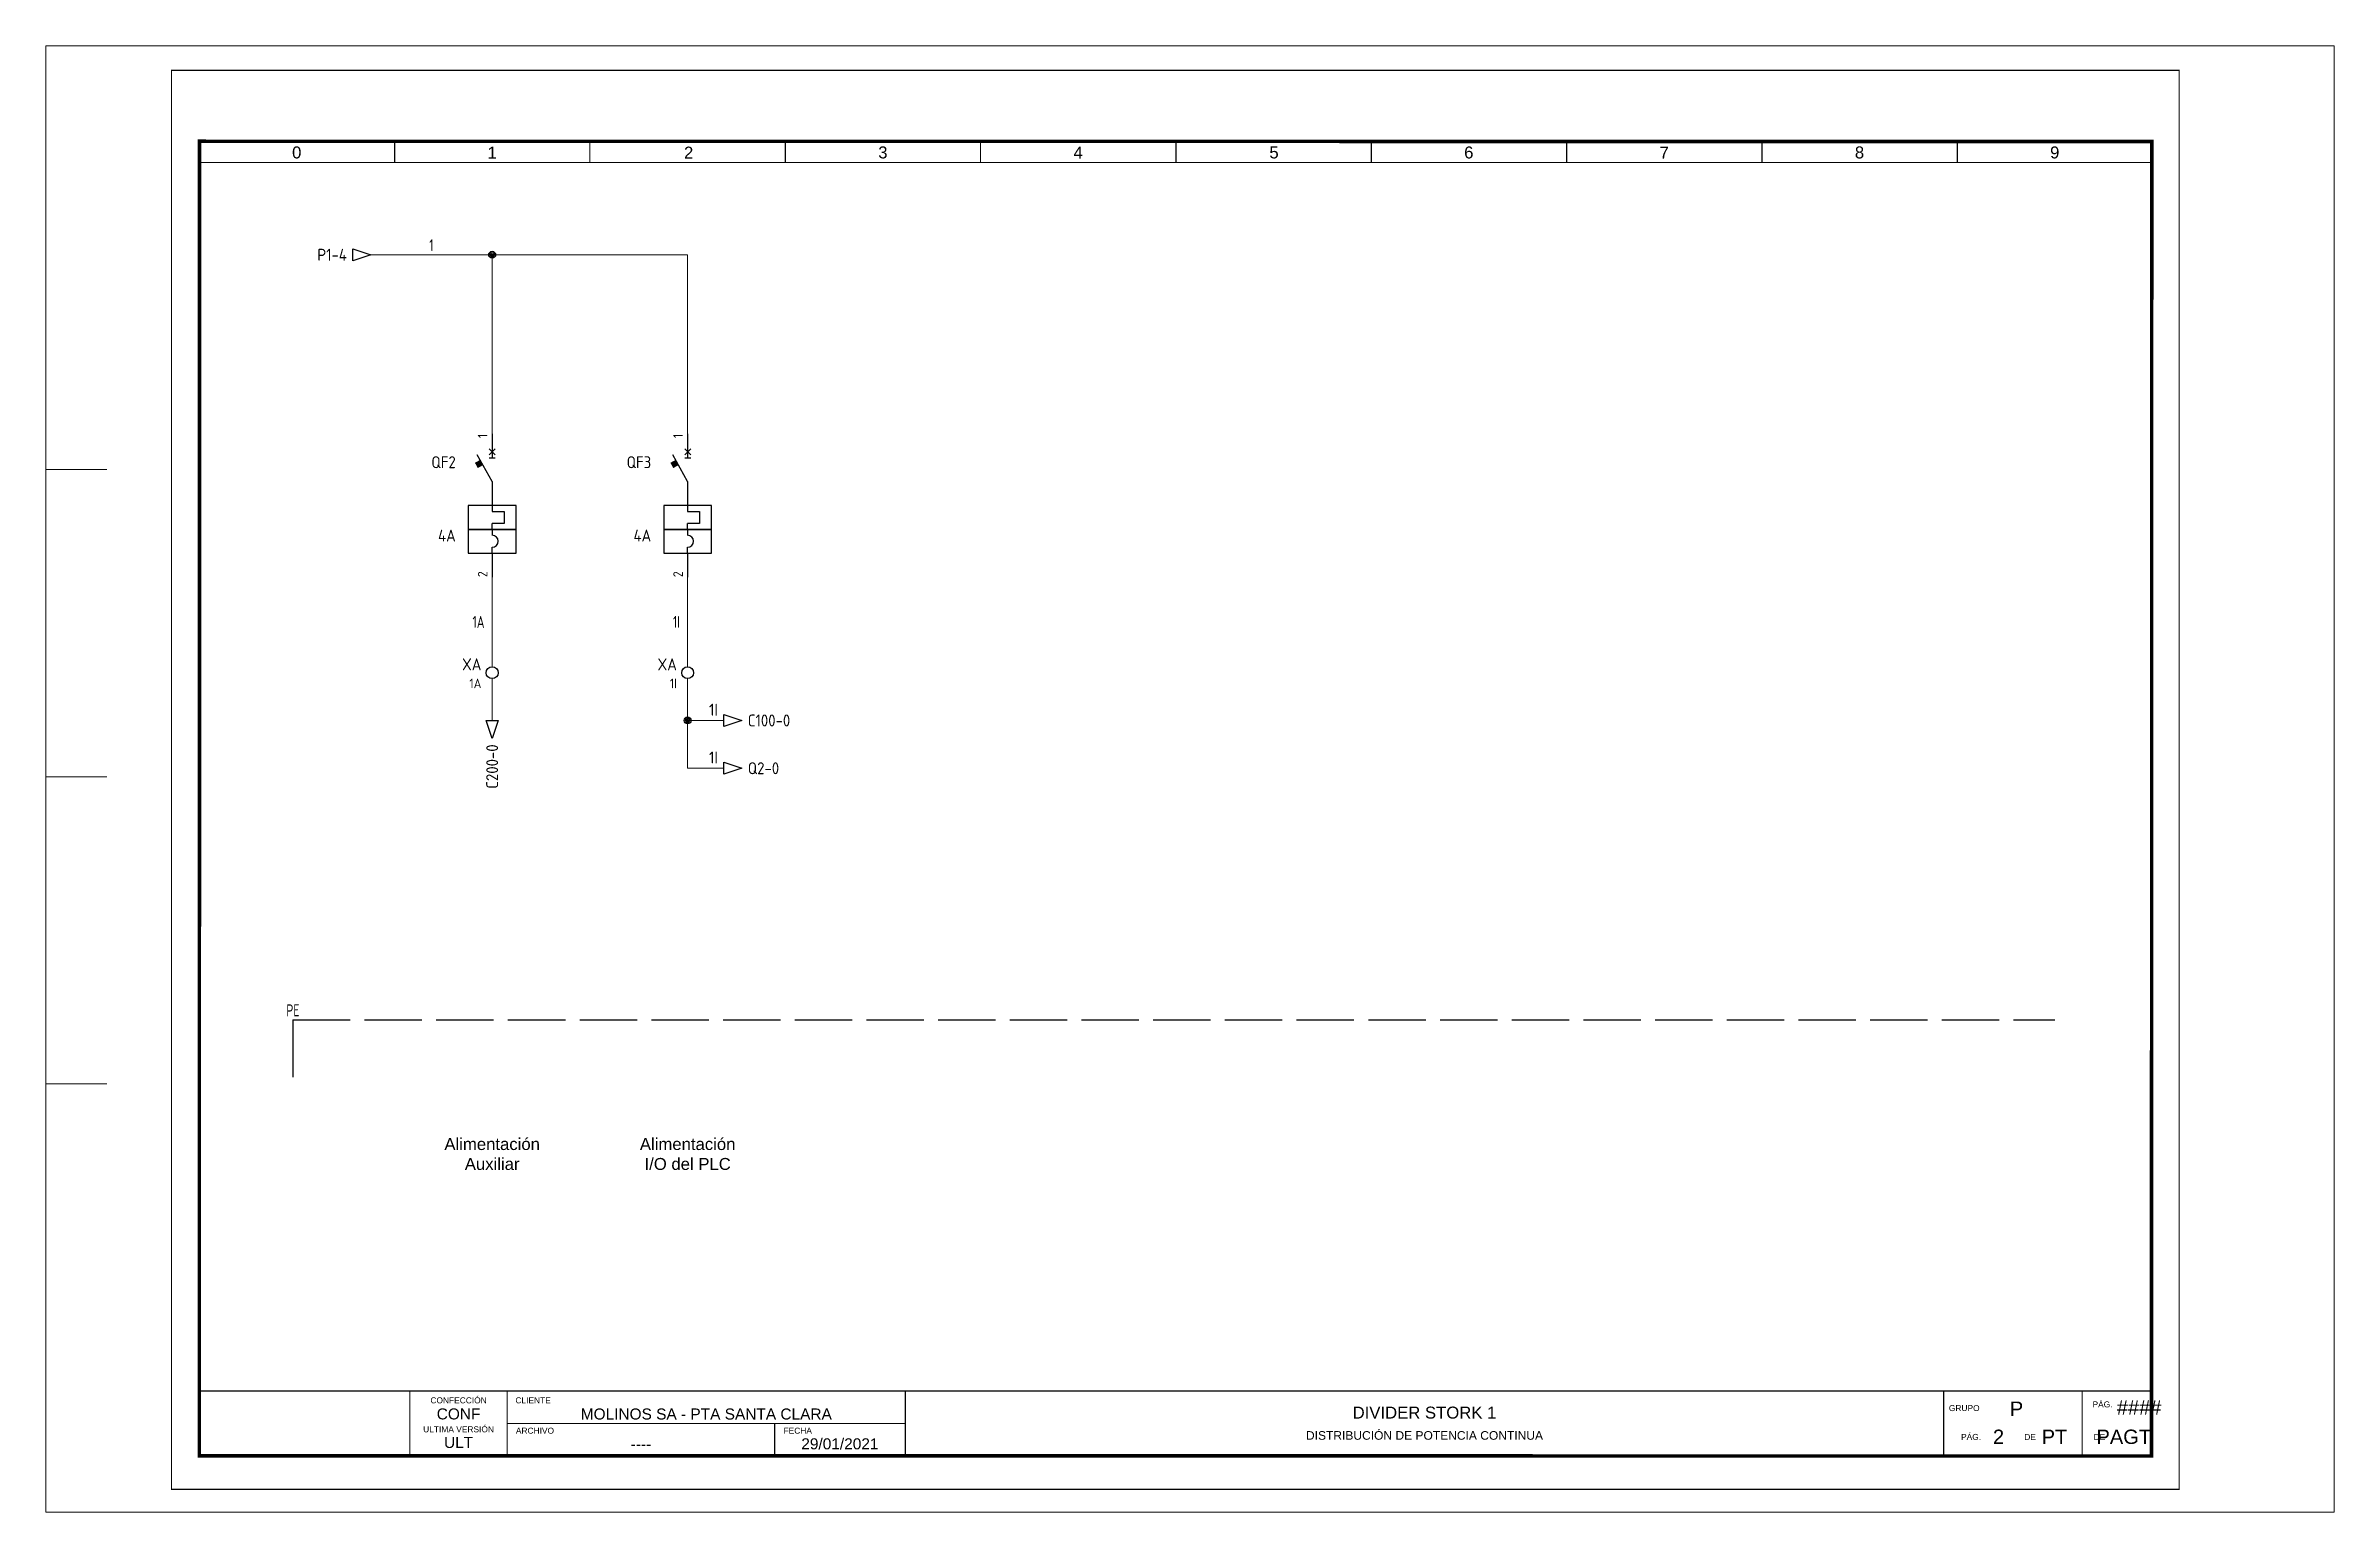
# Paper-space layout 'Layout1' of a CAD drawing. Header units: millimetres. Extents: x -26 to 453, y -5 to 302.
# The model-space entities are those that its viewports show. They can reach past a viewport. Long polylines and large blocks are cut down to what shows.
import ezdxf
from ezdxf.enums import TextEntityAlignment as Align

# ---------------------------------------------------------------- set-up
doc = ezdxf.new("R2010")
doc.units = ezdxf.units.MM
doc.linetypes.add('ACAD_ISO02W100', pattern=[15, 12, -3])
for name, color, linetype in [('DESC', 150, 'Continuous'), ('SYMS', 7, 'Continuous'), ('TAGS', 150, 'Continuous'), ('TERMS', 123, 'Continuous'), ('WIREFIXED', 7, 'Continuous'), ('WIRENO', 72, 'Continuous'), ('WIREREF', 52, 'Continuous'), ('XREF', 7, 'Continuous')]:
    doc.layers.add(name, color=color, linetype=linetype)
for name, color, linetype, lineweight in [('eProC - L2', 41, 'Continuous', 20), ('G&Y_25', 3, 'ACAD_ISO02W100', 25), ('RED_15', 1, 'Continuous', 15)]:
    doc.layers.add(name, color=color, linetype=linetype, lineweight=lineweight)
doc.styles.get("Standard").update_dxf_attribs({"font": 'arial.ttf'})
doc.styles.add('WD_IEC', font='ISOCP2.shx', dxfattribs={"width": 0.9, "height": 4})
picture_1 = doc.add_image_def('image1.jpg', size_in_pixel=(564, 174))

# ---------------------------------------------------------------- blocks, each defined once
blk = doc.blocks.new('eproc_rotulo_010')
at = {"layer": 'eProC - L2', "color": 0, "lineweight": 5, "const_width": 0.233}
for points in [[(0.12, 297.12), (420.12, 297.12), (420.12, 0.12), (0.12, 0.12), (0.12, 297.12)], [(5.9, 20.72), (414.37, 20.7)], [(49.98, 7.12), (49.98, 20.72)], [(70.35, 7.12), (70.35, 20.72)], [(153.64, 7.04), (153.64, 20.64)], [(70.35, 13.92), (153.64, 13.92)], [(126.3, 7.12), (126.3, 13.92)]]:
    blk.add_lwpolyline(points, dxfattribs=at)
at = {"layer": 'eProC - L2', "color": 0}
blk.add_lwpolyline([(420.12, 0.12), (420.12, 297.12), (0.12, 297.12), (0.12, 0.12), (420.12, 0.12)], dxfattribs=at)
at = {"layer": 'eProC - L2', "color": 0, "lineweight": 40, "const_width": 0.75}
blk.add_lwpolyline([(5.92, 7.13), (414.37, 7.11), (414.4, 282.24), (5.95, 282.27)], close=True, dxfattribs=at)
at = {"layer": 'eProC - L2', "color": 0, "lineweight": 5, "const_width": 0.233}
for points in [[(46.8, 277.83), (5.9, 277.83), (5.9, 282.27), (46.8, 282.27)], [(87.64, 277.83), (46.75, 277.83), (46.75, 282.27), (87.64, 282.27)], [(128.54, 277.83), (87.64, 277.83), (87.64, 282.26), (128.54, 282.26)], [(169.38, 277.83), (128.49, 277.83), (128.49, 282.26), (169.38, 282.26)], [(210.28, 277.82), (169.38, 277.82), (169.38, 282.26), (210.28, 282.26)], [(251.12, 277.82), (210.23, 277.82), (210.23, 282.26), (251.12, 282.26)], [(292.02, 277.82), (251.12, 277.82), (251.12, 282.25), (292.02, 282.25)], [(332.86, 277.82), (291.97, 277.82), (291.97, 282.25), (332.86, 282.25)], [(373.76, 277.83), (332.86, 277.83), (332.86, 282.27), (373.76, 282.27)], [(414.6, 277.83), (373.71, 277.83), (373.71, 282.27), (414.6, 282.27)]]:
    blk.add_lwpolyline(points, close=True, dxfattribs=at)
at = {"layer": 'eProC - L2', "color": 0, "lineweight": 0, "const_width": 0.233}
for points in [[(370.87, 7.1), (370.87, 20.7)], [(399.87, 7.1), (399.87, 20.7)]]:
    blk.add_lwpolyline(points, dxfattribs=at)
at = {"layer": 'eProC - L2', "color": 0, "lineweight": 20, "char_height": 2.5, "attachment_point": 8}
for s, insert in [('{\\fArial|b0|i0|c0|p18;0}', (26.3, 278.65)), ('{\\fArial|b0|i0|c0|p18;1}', (67.19, 278.65)), ('{\\fArial|b0|i0|c0|p18;2}', (108.3, 278.65)), ('{\\fArial|b0|i0|c0|p18;3}', (148.93, 278.65)), ('{\\fArial|b0|i0|c0|p18;4}', (189.78, 278.65)), ('{\\fArial|b0|i0|c0|p18;5}', (230.77, 278.65)), ('{\\fArial|b0|i0|c0|p18;6}', (271.52, 278.65)), ('{\\fArial|b0|i0|c0|p18;7}', (312.41, 278.65)), ('{\\fArial|b0|i0|c0|p18;8}', (353.26, 278.65)), ('{\\fArial|b0|i0|c0|p18;9}', (394.11, 278.65))]:
    blk.add_mtext(s, dxfattribs=dict(at, insert=insert))
at = {"layer": 'eProC - L2', "color": 0, "char_height": 1.2552}
for s, insert, attachment_point in [('{\\fArial|b0|i0|c0|p18;CONFECCIÓN }', (60.16, 18.11), 8), ('{\\fArial|b0|i0|c0|p18;CLIENTE}', (72.05, 18.11), 7), ('{\\fArial|b0|i0|c0|p18;GRUPO}', (371.96, 16.49), 7), ('{\\fArial|b0|i0|c0|p18;PÁG.}', (402.01, 17.26), 7), ('{\\fArial|b0|i0|c0|p18;ULTIMA VERSIÓN}', (60.16, 12.05), 8), ('{\\fArial|b0|i0|c0|p18;ARCHIVO}', (72.15, 11.76), 7), ('{\\fArial|b0|i0|c0|p18;FECHA}', (128.15, 11.76), 7), ('{\\fArial|b0|i0|c0|p18;PÁG.}', (374.51, 10.46), 7), ('{\\fArial|b0|i0|c0|p18;DE}', (387.74, 10.46), 7), ('{\\fArial|b0|i0|c0|p18;DE}', (402.24, 10.46), 7)]:
    blk.add_mtext(s, dxfattribs=dict(at, insert=insert, attachment_point=attachment_point))
at = {"layer": 'eProC - L2', "color": 0}
for tag, height, p in [('CONF', 2.31, (60.16, 14.76)), ('CLIENTE', 2.31, (111.99, 14.74)), ('DESC_1', 2.5, (262.25, 14.94)), ('ULT', 2.31, (60.16, 8.79)), ('ARCH', 2.31, (98.32, 8.46)), ('FECHA', 2.31, (139.94, 8.5)), ('DESC__2', 1.8, (262.25, 10.51))]:
    blk.add_attdef(tag, text='', height=height, dxfattribs=at).set_placement(p, align=Align.CENTER)
for tag, p in [('GR', (386.11, 17)), ('PGRAL', (411.76, 17.25)), ('PG', (382.35, 11.13)), ('PT', (394.05, 11.13)), ('PAGT', (408.55, 11.13))]:
    blk.add_attdef(tag, text='', height=3, dxfattribs=at).set_placement(p, align=Align.MIDDLE_CENTER)
at = {"layer": 'eProC - L2', "color": 0, "flags": 9}
blk.add_attdef('WD_TB', (0.12, 0.12), '', height=2.5, dxfattribs=at)
at = {"layer": 'eProC - L2', "color": 0}
image = blk.add_image(picture_1, insert=(5.9, 7.12), size_in_units=(44.08, 13.6), dxfattribs=at)
image.dxf.flags = 7
blk = doc.blocks.new('WD_WNH')
at = {"linetype": 'Continuous', "style": 'WD_IEC', "width": 0.8}
blk.add_attdef('WIRENO', text='', height=2.5, dxfattribs=at).set_placement((0, 0.75), align=Align.CENTER)
at = {"style": 'WD_IEC', "flags": 1}
for tag, p in [('W08USER', (0, 0.375)), ('W04USER', (0, 0.875)), ('W05USER', (0, 0.75)), ('W09USER', (0, 0.25)), ('W03USER', (0, 1)), ('W06USER', (0, 0.625)), ('W07USER', (0, 0.5)), ('W02USER', (0, 1.125)), ('W01USER', (0, 1.25)), ('W10USER', (0, 0.125))]:
    blk.add_attdef(tag, text='', height=0.08, dxfattribs=at).set_placement(p, align=Align.CENTER)
blk = doc.blocks.new('VCB11Q134')
for p, q in [((0, 7.5), (0, 2.5)), ((0, -2.5), (-3.12, 3.12)), ((-0.62, 3.12), (0.63, 4.37)), ((0.63, 3.12), (-0.62, 4.37)), ((-0.62, 2.5), (0.63, 2.5)), ((0, -2.5), (0, -8.75)), ((0, -7.5), (0, -8.75)), ((0, -8.75), (2.5, -8.75)), ((2.5, -8.75), (2.5, -11.25)), ((0, -12.5), (0, -11.25)), ((2.5, -11.25), (0, -11.25)), ((0, -12.5), (0, -13.75)), ((0, -17.5), (0, -16.25)), ((0, -17.5), (0, -22.5))]:
    blk.add_line(p, q)
for points in [[(-5, -7.5), (-5, -12.5), (5, -12.5), (5, -7.5)], [(-5, -12.5), (-5, -17.5), (5, -17.5), (5, -12.5)]]:
    blk.add_lwpolyline(points, close=True)
blk.add_arc((0, -15), 1.25, 270, 90)
blk.add_solid([(-2.52, 2.03), (-3.61, 1.43), (-1.91, 0.94), (-3.01, 0.33)])
at = {"style": 'WD_IEC'}
for tag, p in [('INST', (-7.62, 6.3)), ('LOC', (-7.62, 3.3)), ('TAG1', (-7.62, 0.3)), ('RATING1', (-7.62, -2.7)), ('DESC1', (-7.62, -15.05)), ('DESC3', (-7.62, -21.05)), ('DESC2', (-7.62, -18.05))]:
    blk.add_attdef(tag, text='', height=2.5, dxfattribs=at).set_placement(p, align=Align.RIGHT)
blk.add_attdef('TERM01', text='', height=2, rotation=90, dxfattribs=at).set_placement((-1, 7.5), align=Align.RIGHT)
at = {"style": 'WD_IEC', "flags": 1}
for tag, p, height in [('X2TERM01', (0, 7.5), 0.32), ('X4LINK', (-2.15, 0), 0.32), ('X1LINK', (0.02, 0), 0.32), ('ASSYCODE', (0.69, -18.77), 1), ('X8TERM02', (0, -22.5), 0.32), ('FAMILY', (0.69, -20.27), 1), ('CATDESC', (0.69, -21.77), 1)]:
    blk.add_attdef(tag, p, '', height=height, dxfattribs=at)
at = {"style": 'WD_IEC', "flags": 9}
for tag, p in [('MFG', (7.81, 5.44)), ('CAT', (7.81, 2.94))]:
    blk.add_attdef(tag, text='', height=1.5, dxfattribs=at).set_placement(p, align=Align.RIGHT)
at = {"lineweight": 15, "style": 'WD_IEC'}
for tag, p in [('XREF', (-7.62, -12.05)), ('WDTAGALT', (-7.62, -24.05))]:
    blk.add_attdef(tag, text='', height=2.5, dxfattribs=at).set_placement(p, align=Align.RIGHT)
at = {"style": 'WD_IEC'}
blk.add_attdef('TERM02', (-1, -22.5), '', height=2, rotation=90, dxfattribs=at)
blk = doc.blocks.new('WDDOT')
for radius in [0.72, 0.449, 0.223]:
    blk.add_circle((0, 0), radius)
blk = doc.blocks.new('VT0002')
blk.add_circle((0, 0), 1.25)
at = {"style": 'WD_IEC', "flags": 1}
for tag, p, height in [('ASSYCODE', (2.75, 10.75), 1), ('CATDESC', (2.75, 9.25), 1), ('MFG', (2.75, 7.25), 1.5), ('CAT', (2.75, 4.75), 1.5), ('X4PIN01', (-1.25, 1), 0.25), ('X4TERM01', (-1.25, 0), 0.25), ('X4TERMDESC01', (-1.25, 0.5), 0.4), ('STRIPSEQ', (0, 0), 0.025), ('X2PIN01', (0, 2.25), 0.25), ('X2TERM01', (0, 1.25), 0.25), ('X8PIN01', (0, -0.25), 0.25), ('X2TERMDESC01', (0, 1.75), 0.4), ('X1PIN01', (1.25, 1), 0.25), ('X1TERM01', (1.25, 0), 0.25), ('X1TERMDESC01', (1.25, 0.5), 0.4), ('LINKTERM', (0, -0.04), 0.025), ('X8TERM01', (0, -1.25), 0.25), ('X8TERMDESC01', (0, -0.75), 0.4)]:
    blk.add_attdef(tag, p, '', height=height, dxfattribs=at)
at = {"style": 'WD_IEC'}
for tag, p in [('INST', (-2.25, 6.5)), ('LOC', (-2.25, 3.5)), ('DESC1', (-2.25, -6.25)), ('DESC2', (-2.25, -9.25)), ('DESC3', (-2.25, -12.25))]:
    blk.add_attdef(tag, text='', height=2.5, dxfattribs=at).set_placement(p, align=Align.RIGHT)
at = {"style": 'WD_IEC', "flags": 8}
for tag, height, p in [('TAGSTRIP', 2.5, (-2.25, 0.5)), ('TERM01', 2, (-2.25, -3.25))]:
    blk.add_attdef(tag, text='', height=height, dxfattribs=at).set_placement(p, align=Align.RIGHT)
blk = doc.blocks.new('WD_WNV')
at = {"linetype": 'Continuous', "style": 'WD_IEC', "width": 0.8}
blk.add_attdef('WIRENO', text='', height=2.5, dxfattribs=at).set_placement((-1.6, 0), align=Align.MIDDLE_RIGHT)
at = {"style": 'WD_IEC', "flags": 1}
for tag, p in [('W08USER', (-1, 0.375)), ('W04USER', (-1, 0.875)), ('W05USER', (-1, 0.75)), ('W09USER', (-1, 0.25)), ('W03USER', (-1, 1)), ('W06USER', (-1, 0.625)), ('W07USER', (-1, 0.5)), ('W02USER', (-1, 1.125)), ('W01USER', (-1, 1.25)), ('W10USER', (-1, 0.125))]:
    blk.add_attdef(tag, text='', height=0.08, dxfattribs=at).set_placement(p, align=Align.CENTER)
blk = doc.blocks.new('HA1S4')
blk.add_lwpolyline([(0, -3.75), (-1.25, 0), (1.25, 0)], close=True)
at = {"style": 'WD_IEC', "flags": 8}
blk.add_attdef('WIRENO', (-1, 1.25), '', height=2.5, rotation=90, dxfattribs=at)
at = {"style": 'WD_IEC'}
blk.add_attdef('DESC1', text='', height=2.5, rotation=90, dxfattribs=at).set_placement((1, 1.25), align=Align.TOP_LEFT)
at = {"style": 'WD_IEC', "flags": 1}
blk.add_attdef('X2TERM01', (0, 0), '', height=0.32, dxfattribs=at)
blk.add_attdef('SIGCODE', text='', height=1, dxfattribs=at).set_placement((-2.5, -3.2), align=Align.RIGHT)
at = {"style": 'WD_IEC'}
blk.add_attdef('XREF', text='', height=2.5, rotation=90, dxfattribs=at).set_placement((0, -5), align=Align.MIDDLE_RIGHT)
blk = doc.blocks.new('HA1D3')
blk.add_lwpolyline([(0, 0), (-3.75, -1.25), (-3.75, 1.25)], close=True)
at = {"style": 'WD_IEC'}
blk.add_attdef('XREF', text='', height=2.5, dxfattribs=at).set_placement((-5, 0), align=Align.MIDDLE_RIGHT)
at = {"style": 'WD_IEC', "flags": 1}
blk.add_attdef('SIGCODE', text='', height=1, dxfattribs=at).set_placement((-2.5, 1.8), align=Align.RIGHT)
at = {"style": 'WD_IEC'}
for tag, p, height, flags in [('X1TERM01', (0, 0), 0.32, 1), ('WIRENO', (1.25, 1), 2.5, 8)]:
    blk.add_attdef(tag, p, '', height=height, dxfattribs=dict(at, flags=flags))
blk.add_attdef('DESC1', text='', height=2.5, dxfattribs=at).set_placement((1.25, -1), align=Align.TOP_LEFT)
blk = doc.blocks.new('HA1S1')
blk.add_lwpolyline([(0, 1.25), (3.75, 0), (0, -1.25)], close=True)
at = {"style": 'WD_IEC'}
for tag, height, flags, p in [('WIRENO', 2.5, 8, (-1.25, 1)), ('SIGCODE', 1, 1, (5, 1.8))]:
    blk.add_attdef(tag, text='', height=height, dxfattribs=dict(at, flags=flags)).set_placement(p, align=Align.RIGHT)
at = {"style": 'WD_IEC', "flags": 1}
blk.add_attdef('X4TERM01', (0, 0), '', height=0.32, dxfattribs=at)
at = {"style": 'WD_IEC'}
blk.add_attdef('XREF', text='', height=2.5, dxfattribs=at).set_placement((5, 0), align=Align.MIDDLE_LEFT)
blk.add_attdef('DESC1', text='', height=2.5, dxfattribs=at).set_placement((-1.25, -1), align=Align.TOP_RIGHT)

msp = doc.modelspace()

# ---------------------------------------------------------------- linework, layer by layer
at = {"layer": 'eProC - L2'}
for p, q in [((-13.42, 213.55), (-134.94, 213.55)), ((-13.42, 149.27), (-134.94, 149.27)), ((-13.42, 84.99), (-134.95, 84.99))]:
    msp.add_line(p, q, dxfattribs=at)
at = {"layer": 'G&Y_25'}
for q in [(25.5, 84.99), (394.16, 98.38)]:
    msp.add_line((25.5, 98.38), q, dxfattribs=at)
at = {"layer": 'RED_15'}
for p, q in [((41.8, 258.52), (67.19, 258.52)), ((67.19, 258.52), (67.19, 221.05)), ((108.09, 258.52), (67.19, 258.52)), ((108.09, 221.05), (108.09, 258.52)), ((67.19, 191.05), (67.19, 172.3)), ((108.09, 191.05), (108.09, 172.3)), ((67.19, 169.8), (67.19, 161.05)), ((108.09, 169.8), (108.09, 151.05)), ((115.67, 161.05), (108.09, 161.05)), ((108.09, 151.05), (115.67, 151.05))]:
    msp.add_line(p, q, dxfattribs=at)

# ---------------------------------------------------------------- block references
at = {"layer": 'eProC - L2'}
msp.add_blockref('eproc_rotulo_010', (0, 0), dxfattribs=at).add_auto_attribs({'PAGT': 'PAGT', 'PGRAL': '####', 'PT': 'PT', 'CONF': 'CONF', 'ULT': 'ULT', 'ARCH': '----', 'GR': 'P', 'PG': '2', 'DESC_1': 'DIVIDER STORK 1', 'DESC__2': 'DISTRIBUCIÓN DE POTENCIA CONTINUA', 'FECHA': '29/01/2021', 'CLIENTE': 'MOLINOS SA - PTA SANTA CLARA'})
at = {"layer": 'SYMS'}
ref = msp.add_blockref('HA1D3', (41.8, 258.52), dxfattribs=at)
ref.add_attrib('XREF', 'P1-4', dxfattribs={"layer": 'XREF', "height": 2.5, "style": 'WD_IEC'}).set_placement((36.8, 258.52), align=Align.MIDDLE_RIGHT)
for p in [(67.19, 258.52), (108.09, 161.05)]:
    msp.add_blockref('WDDOT', p, dxfattribs=at)
ref = msp.add_blockref('VCB11Q134', (67.19, 213.55), dxfattribs=at)
ref.add_attrib('TAG1', 'QF2', dxfattribs={"layer": 'TAGS', "height": 2.5, "style": 'WD_IEC'}).set_placement((59.57, 213.85), align=Align.RIGHT)
ref.add_attrib('DESC1', '4A', dxfattribs={"layer": 'DESC', "height": 2.5, "style": 'WD_IEC'}).set_placement((59.57, 198.5), align=Align.RIGHT)
ref.add_attrib('TERM01', '1', dxfattribs={"layer": 'TERMS', "height": 2, "rotation": 90, "style": 'WD_IEC'}).set_placement((66.19, 221.05), align=Align.RIGHT)
ref.add_attrib('TERM02', '2', (66.19, 191.05), dxfattribs={"layer": 'TERMS', "height": 2, "rotation": 90, "style": 'WD_IEC'})
ref = msp.add_blockref('VCB11Q134', (108.09, 213.55), dxfattribs=at)
ref.add_attrib('TAG1', 'QF3', dxfattribs={"layer": 'TAGS', "height": 2.5, "style": 'WD_IEC'}).set_placement((100.47, 213.85), align=Align.RIGHT)
ref.add_attrib('DESC1', '4A', dxfattribs={"layer": 'DESC', "height": 2.5, "style": 'WD_IEC'}).set_placement((100.47, 198.5), align=Align.RIGHT)
ref.add_attrib('TERM01', '1', dxfattribs={"layer": 'TERMS', "height": 2, "rotation": 90, "style": 'WD_IEC'}).set_placement((107.09, 221.05), align=Align.RIGHT)
ref.add_attrib('TERM02', '2', (107.09, 191.05), dxfattribs={"layer": 'TERMS', "height": 2, "rotation": 90, "style": 'WD_IEC'})
ref = msp.add_blockref('VT0002', (67.19, 171.05), dxfattribs=at)
ref.add_attrib('TERM01', '1A', dxfattribs={"layer": 'TERMS', "height": 2, "style": 'WD_IEC', "flags": 8}).set_placement((64.94, 167.8), align=Align.RIGHT)
ref.add_attrib('TAGSTRIP', 'XA', dxfattribs={"layer": 'TAGS', "height": 2.5, "style": 'WD_IEC', "flags": 8}).set_placement((64.94, 171.55), align=Align.RIGHT)
ref = msp.add_blockref('VT0002', (108.09, 171.05), dxfattribs=at)
ref.add_attrib('TERM01', '1I', dxfattribs={"layer": 'TERMS', "height": 2, "style": 'WD_IEC', "flags": 8}).set_placement((105.84, 167.8), align=Align.RIGHT)
ref.add_attrib('TAGSTRIP', 'XA', dxfattribs={"layer": 'TAGS', "height": 2.5, "style": 'WD_IEC', "flags": 8}).set_placement((105.84, 171.55), align=Align.RIGHT)
ref = msp.add_blockref('HA1S1', (115.67, 161.05), dxfattribs=at)
ref.add_attrib('XREF', 'C100-0', dxfattribs={"layer": 'XREF', "height": 2.5, "style": 'WD_IEC'}).set_placement((120.67, 161.05), align=Align.MIDDLE_LEFT)
ref.add_attrib('WIRENO', '1I', dxfattribs={"layer": 'WIREREF', "height": 2.5, "style": 'WD_IEC', "flags": 8}).set_placement((114.42, 162.05), align=Align.RIGHT)
ref = msp.add_blockref('HA1S4', (67.19, 161.05), dxfattribs=at)
ref.add_attrib('XREF', 'C200-0', dxfattribs={"layer": 'XREF', "height": 2.5, "rotation": 90, "style": 'WD_IEC'}).set_placement((67.19, 156.05), align=Align.MIDDLE_RIGHT)
ref = msp.add_blockref('HA1S1', (115.67, 151.05), dxfattribs=at)
ref.add_attrib('XREF', 'Q2-0', dxfattribs={"layer": 'XREF', "height": 2.5, "style": 'WD_IEC'}).set_placement((120.67, 151.05), align=Align.MIDDLE_LEFT)
ref.add_attrib('WIRENO', '1I', dxfattribs={"layer": 'WIREREF', "height": 2.5, "style": 'WD_IEC', "flags": 8}).set_placement((114.42, 152.05), align=Align.RIGHT)
at = {"layer": 'WIREFIXED'}
ref = msp.add_blockref('WD_WNV', (67.19, 181.68), dxfattribs=at)
ref.add_attrib('WIRENOF', '1A', dxfattribs={"linetype": 'Continuous', "height": 2.5, "style": 'WD_IEC', "width": 0.8}).set_placement((65.59, 181.68), align=Align.MIDDLE_RIGHT)
ref = msp.add_blockref('WD_WNV', (108.09, 181.68), dxfattribs=at)
ref.add_attrib('WIRENOF', '1I', dxfattribs={"linetype": 'Continuous', "height": 2.5, "style": 'WD_IEC', "width": 0.8}).set_placement((106.49, 181.68), align=Align.MIDDLE_RIGHT)
ref = msp.add_blockref('WD_WNH', (25.5, 98.38), dxfattribs=at)
ref.add_attrib('WIRENOF', 'PE', dxfattribs={"linetype": 'Continuous', "height": 2.5, "style": 'WD_IEC', "width": 0.8}).set_placement((25.5, 99.13), align=Align.CENTER)
at = {"layer": 'WIRENO'}
ref = msp.add_blockref('WD_WNH', (54.49, 258.52), dxfattribs=at)
ref.add_attrib('WIRENO', '1', dxfattribs={"linetype": 'Continuous', "height": 2.5, "style": 'WD_IEC', "width": 0.8}).set_placement((54.49, 259.27), align=Align.CENTER)

# ---------------------------------------------------------------- texts
at = {"layer": 'TAGS', "char_height": 2.5, "attachment_point": 2}
for s, insert in [('Alimentación^JAuxiliar', (67.19, 73.65)), ('Alimentación ^JI/O del PLC', (108.09, 73.65))]:
    msp.add_mtext_dynamic_manual_height_columns(s, width=33.1023, gutter_width=12.5, heights=[0], dxfattribs=dict(at, insert=insert))

psp = doc.layouts.get("Layout1")

# ---------------------------------------------------------------- viewports
at = {"layer": '0'}
psp.add_viewport(center=(213.13, 148.76), size=(478.79, 306.9305), view_center_point=(213.19, 148.8), view_height=306.9305, dxfattribs=at)

doc.saveas('drawing.dxf')
